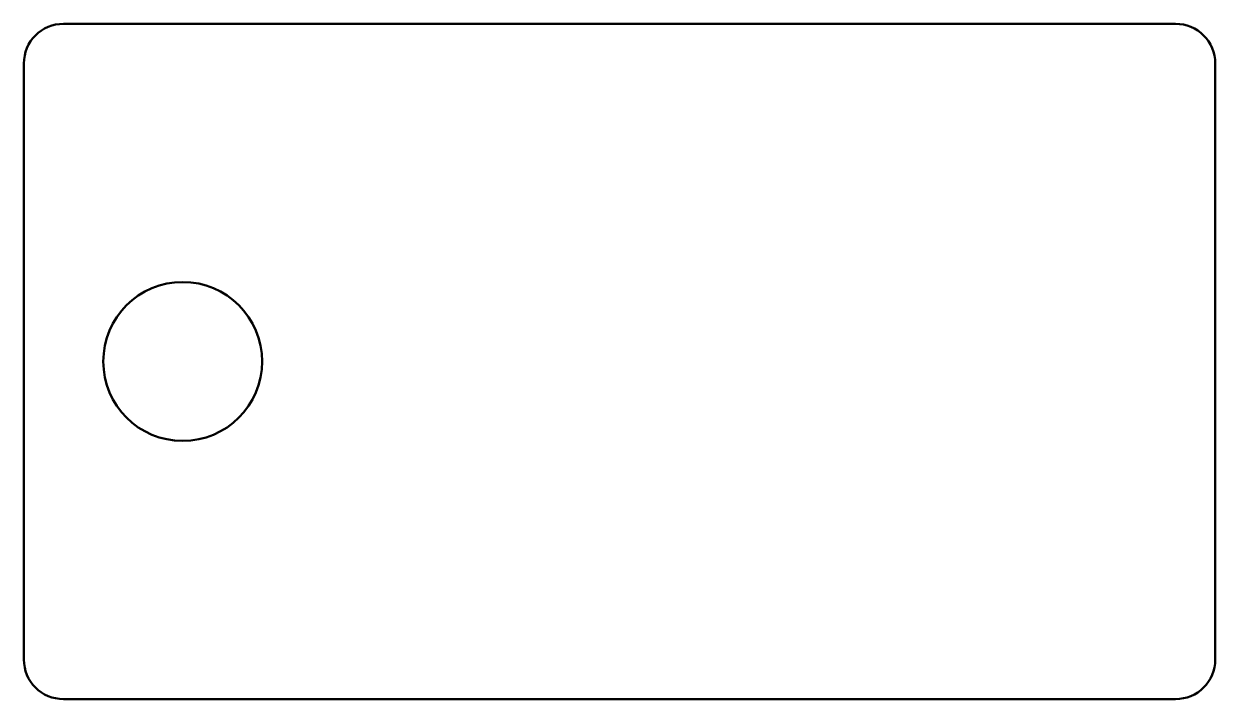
# Model space of a CAD drawing. Header units: millimetres. Extents: x 1 to 151, y 1 to 86.
import ezdxf

# ---------------------------------------------------------------- set-up
doc = ezdxf.new("R2010")
doc.units = ezdxf.units.MM
doc.layers.add('IV_INTERIOR_PROFILES', color=7, linetype='Continuous', lineweight=50)
doc.layers.add('IV_OUTER_PROFILE', color=7, linetype='Continuous', lineweight=50)

msp = doc.modelspace()

# ---------------------------------------------------------------- linework, layer by layer
at = {"layer": 'IV_INTERIOR_PROFILES'}
msp.add_circle((21.04, 43.54), 10, dxfattribs=at)
at = {"layer": 'IV_OUTER_PROFILE'}
for p, q in [((6.04, 86.04), (146.04, 86.04)), ((1.04, 6.04), (1.04, 81.04)), ((151.04, 81.04), (151.04, 6.04)), ((146.04, 1.04), (6.04, 1.04))]:
    msp.add_line(p, q, dxfattribs=at)
for centre, start, end in [((6.04, 81.04), 90, 180), ((146.04, 81.04), 0, 90), ((6.04, 6.04), 180, 270), ((146.04, 6.04), 270, 0)]:
    msp.add_arc(centre, 5, start, end, dxfattribs=at)

doc.saveas('drawing.dxf')
